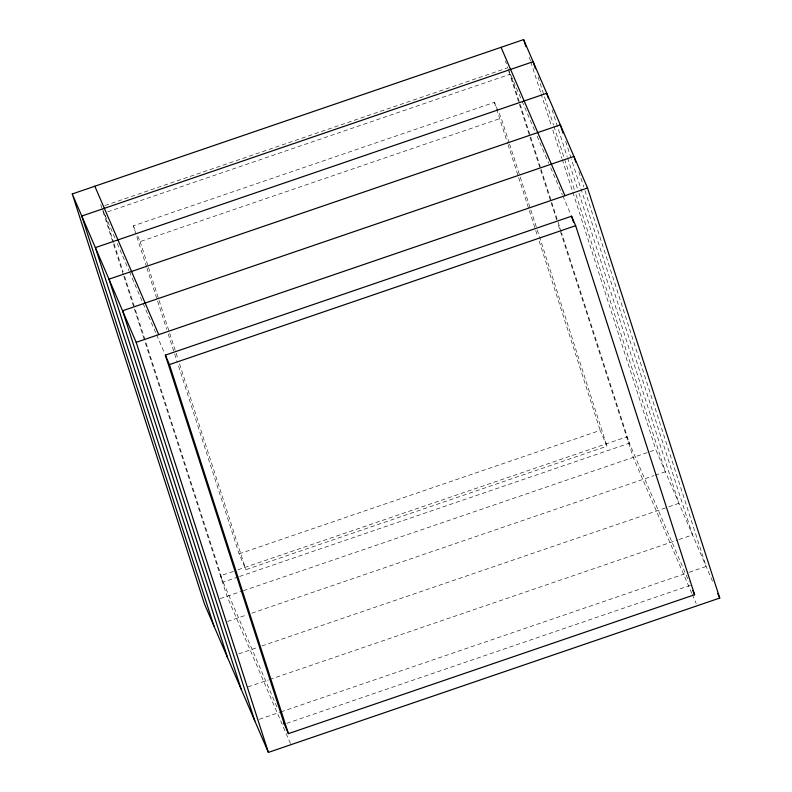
<?xml version="1.0" encoding="UTF-8"?>
<svg xmlns="http://www.w3.org/2000/svg" width="792" height="792" viewBox="0 0 792 792"><rect width="100%" height="100%" fill="white"/><g stroke="black" fill="none" stroke-linecap="round" stroke-linejoin="round"><path stroke-width="0.59" stroke-dasharray="3.96 2.97" d="M104.95 205.534L507.662 67.825L505.464 60.984M107.672 211.85L510.385 74.131L540.698 168.161M146.609 266.993L133.343 225.839L494.426 102.356L501.227 118.137L509.187 142.837M137.709 235.986L140.135 241.619L501.227 118.137M239.105 553.885L600.188 430.402L606.989 446.193L245.906 569.666L239.105 553.885L177.695 363.399M233.303 571.388L220.423 575.794L278.022 709.523M237.986 569.785L626.65 436.877L689.099 581.882M238.362 576.903L223.146 582.1L134.858 308.256M239.54 576.497L629.373 443.193L561.538 232.808M220.265 598.603L242.253 591.089M243.431 590.683L655.826 449.658L712.939 582.269M227.532 621.482L247.094 614.79M251.777 613.186L654.063 475.616M655.192 475.23L665.349 471.765L575.942 194.476M238.867 653.826L257.182 647.559M261.865 645.965L667.656 507.197M668.785 506.811L678.942 503.336L578.18 190.793M247.955 686.941L268.429 679.932M269.607 679.536L677.873 539.926M679.001 539.54L692.545 534.907L571.319 158.915M259.291 719.284L279.685 712.305M280.863 711.909L688.08 572.656M689.208 572.269L706.137 566.478L584.159 188.14M286.674 723.383L690.555 585.268M508.118 68.874L521.552 100.069M522.037 101.198L534.669 130.512M537.095 136.155L548.747 163.211M550.688 167.726L562.35 194.782M562.835 195.911L571.082 215.077M691.822 593.366L633.263 457.38L557.687 222.968M692.307 594.495L696.198 603.514M133.343 225.839L135.769 231.472M102.346 208.84L114.85 237.857M117.275 243.49L128.928 270.557M129.413 271.686L156.123 333.699M156.608 334.828L164.38 352.866M290.456 743.559L227.037 596.297L144.639 340.718M578.853 171.696L583.783 186.962M565.637 141.293L570.943 157.747M552.044 109.722L567.191 156.717M567.577 157.895L577.804 189.615M538.065 76.972L553.598 125.146M553.974 126.324L564.201 158.044M564.587 159.222L574.428 189.773M529.303 57.222L530.442 60.746M530.818 61.924L540.669 92.476M541.045 93.644L551.272 125.374M552.796 130.076L561.884 158.271M562.261 159.449L572.487 191.169M572.873 192.347L655.826 449.658M541.075 169.34L551.311 201.069M551.687 202.247L561.162 231.63M508.801 71.349L519.037 103.079M519.413 104.257L529.64 135.986M530.026 137.165L540.253 168.904M540.629 170.072L557.311 221.79M509.563 144.005L530.412 208.682M530.798 209.85L536.857 228.67M537.243 229.838L606.989 446.193M494.426 102.356L507.692 143.51M508.078 144.689L518.305 176.428M518.691 177.606L535.372 229.343M535.748 230.522L537.639 236.392M539.164 241.105L600.188 430.402M140.135 241.619L148.104 266.31M148.48 267.488L158.717 299.237M159.093 300.416L178.052 359.202M179.566 363.904L245.906 569.666M146.985 268.161L166.696 329.304M168.221 334.006L174.28 352.826M174.656 353.994L177.319 362.231M104.158 213.048L113.632 242.431M114.018 243.609L123.106 271.814M124.621 276.517L134.482 307.078M100.713 204.455L102.584 210.266M102.96 211.434L123.423 274.903M123.799 276.081L134.026 307.811M134.412 308.989L144.263 339.55"/><path stroke-width="1.19" d="M72.26 193.951L523.621 39.6L587.525 187.991L719.74 598.049L268.379 752.4L204.475 604.009L72.26 193.951L136.175 342.342L268.379 752.4M136.175 342.342L587.525 187.991M284.338 724.175L165.35 355.123L571.577 216.206L575.655 225.68L694.634 594.733L288.417 733.649L283.368 721.928M165.35 355.123L169.429 364.597L575.655 225.68M501.059 47.322L564.963 195.703M717.79 593.545L719.74 598.049M692.822 590.525L694.634 594.733M94.832 186.229L158.737 334.62M575.824 162.291L573.933 156.42L122.572 310.771L254.777 720.829M562.983 133.066L560.34 124.849L108.979 279.19L241.184 689.258M548.252 97.97L546.737 93.268L95.377 247.619L227.581 657.687M535.412 68.746L533.145 61.697L81.784 216.048L213.989 626.116M523.621 39.6L525.898 46.649M571.577 216.206L573.467 222.087M169.429 364.597L288.417 733.649"/></g></svg>
